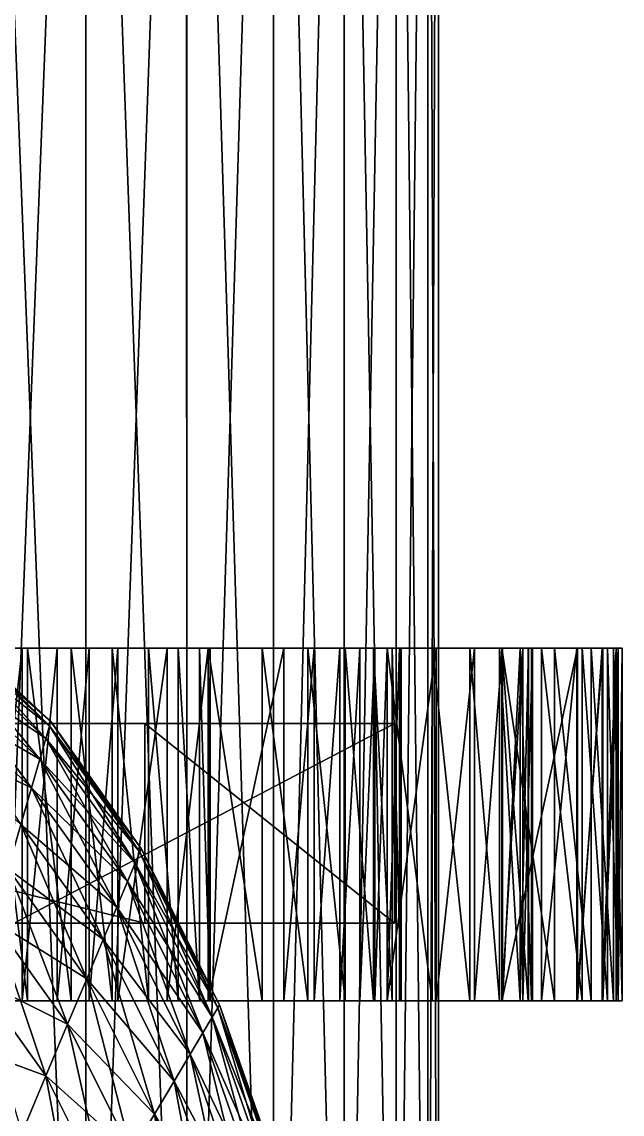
# Model space of a CAD drawing. Header units: metres. Extents: x -1.48 to 1.48, y -3.04 to 2.
# Drawn here: x 1.2227 to 1.4781, y -0.1244 to 0.3405 of the extents above; entities that cross this region are included whole.
import ezdxf

# ---------------------------------------------------------------- set-up
doc = ezdxf.new("R2010")
doc.units = ezdxf.units.M

msp = doc.modelspace()

# ---------------------------------------------------------------- linework, layer by layer
at = {"layer": 'Cylinder 2'}
for points in [[(1.20261, -0.428, 0.00091), (1.2026, 0.772, 0.00091), (1.25, 0.772, -0.02119)], [(1.25, -0.428, -0.54081), (1.20261, 0.772, -0.56291), (1.20261, -0.428, -0.56291)], [(1.25, -0.428, -0.54081), (1.25, 0.772, -0.54081), (1.20261, 0.772, -0.56291)], [(1.20261, -0.428, 0.00091), (1.25, 0.772, -0.02119), (1.25, -0.428, -0.02119)], [(1.29284, -0.428, -0.51081), (1.25, 0.772, -0.54081), (1.25, -0.428, -0.54081)], [(1.29284, -0.428, -0.51081), (1.29284, 0.772, -0.51081), (1.25, 0.772, -0.54081)], [(1.25, -0.428, -0.02119), (1.29283, 0.772, -0.05119), (1.29284, -0.428, -0.05119)], [(1.25, -0.428, -0.02119), (1.25, 0.772, -0.02119), (1.29283, 0.772, -0.05119)], [(1.29284, -0.428, -0.05119), (1.29283, 0.772, -0.05119), (1.32981, 0.772, -0.08816)], [(1.32981, -0.428, -0.47384), (1.29284, 0.772, -0.51081), (1.29284, -0.428, -0.51081)], [(1.32981, -0.428, -0.47384), (1.32981, 0.772, -0.47384), (1.29284, 0.772, -0.51081)], [(1.29284, -0.428, -0.05119), (1.32981, 0.772, -0.08816), (1.32981, -0.428, -0.08816)], [(1.35981, -0.428, -0.431), (1.32981, 0.772, -0.47384), (1.32981, -0.428, -0.47384)], [(1.35981, -0.428, -0.431), (1.35981, 0.772, -0.431), (1.32981, 0.772, -0.47384)], [(1.32981, -0.428, -0.08816), (1.35981, 0.772, -0.131), (1.35981, -0.428, -0.131)], [(1.32981, -0.428, -0.08816), (1.32981, 0.772, -0.08816), (1.35981, 0.772, -0.131)], [(1.38191, -0.428, -0.38361), (1.35981, 0.772, -0.431), (1.35981, -0.428, -0.431)], [(1.38191, -0.428, -0.38361), (1.38191, 0.772, -0.38361), (1.35981, 0.772, -0.431)], [(1.35981, -0.428, -0.131), (1.38191, 0.772, -0.17839), (1.38191, -0.428, -0.17839)], [(1.35981, -0.428, -0.131), (1.35981, 0.772, -0.131), (1.38191, 0.772, -0.17839)], [(1.39544, -0.428, -0.33309), (1.38191, 0.772, -0.38361), (1.38191, -0.428, -0.38361)], [(1.39544, -0.428, -0.33309), (1.39544, 0.772, -0.33309), (1.38191, 0.772, -0.38361)], [(1.38191, -0.428, -0.17839), (1.39544, 0.772, -0.22891), (1.39544, -0.428, -0.22891)], [(1.38191, -0.428, -0.17839), (1.38191, 0.772, -0.17839), (1.39544, 0.772, -0.22891)], [(1.4, -0.428, -0.281), (1.39544, 0.772, -0.33309), (1.39544, -0.428, -0.33309)], [(1.4, -0.428, -0.281), (1.4, 0.772, -0.281), (1.39544, 0.772, -0.33309)], [(1.39544, -0.428, -0.22891), (1.4, 0.772, -0.281), (1.4, -0.428, -0.281)], [(1.39544, -0.428, -0.22891), (1.39544, 0.772, -0.22891), (1.4, 0.772, -0.281)]]:
    msp.add_3dface(points, dxfattribs=at)
at = {"layer": 'Prism 12'}
for points in [[(1.275, -0.04309, -0.20477), (0.9301, 0.04191, 0.06367), (0.9301, -0.04309, 0.06367)], [(1.275, -0.04309, -0.20477), (1.275, 0.04191, -0.20477), (0.9301, 0.04191, 0.06367)], [(0.9301, 0.04191, 0.06367), (1.275, 0.04191, -0.20477), (1.21949, 0.04191, 0.05591)], [(1.21949, -0.04309, 0.05591), (1.38125, 0.04191, -0.0879), (1.38125, -0.04309, -0.0879)], [(1.21949, -0.04309, 0.05591), (1.21949, 0.04191, 0.05591), (1.38125, 0.04191, -0.0879)], [(1.21949, 0.04191, 0.05591), (1.275, 0.04191, -0.20477), (1.38125, 0.04191, -0.0879)], [(1.38125, -0.04309, -0.0879), (1.275, 0.04191, -0.20477), (1.275, -0.04309, -0.20477)], [(1.38125, -0.04309, -0.0879), (1.38125, 0.04191, -0.0879), (1.275, 0.04191, -0.20477)], [(1.275, -0.04309, -0.20477), (0.9301, -0.04309, 0.06367), (1.21949, -0.04309, 0.05591)], [(1.21949, -0.04309, 0.05591), (1.38125, -0.04309, -0.0879), (1.275, -0.04309, -0.20477)]]:
    msp.add_3dface(points, dxfattribs=at)
at = {"layer": 'Prism 6'}
for points in [[(1.2251, -0.07611, -0.61634), (1.20622, 0.07389, -0.60793), (1.20622, -0.07611, -0.60793)], [(1.2251, -0.07611, -0.61634), (1.2251, 0.07389, -0.61634), (1.20622, 0.07389, -0.60793)], [(1.20622, -0.07611, 0.04593), (1.22283, 0.07389, 0.05705), (1.22283, -0.07611, 0.05705)], [(1.20622, -0.07611, 0.04593), (1.20622, 0.07389, 0.04593), (1.22283, 0.07389, 0.05705)], [(1.30205, 0.07389, -0.5591), (1.20622, 0.07389, -0.60793), (1.2251, 0.07389, -0.61634)], [(1.44375, 0.07389, -0.281), (1.20622, 0.07389, -0.60793), (1.42692, 0.07389, -0.38722)], [(1.20622, 0.07389, -0.60793), (1.30205, 0.07389, -0.5591), (1.42692, 0.07389, -0.38722)], [(1.20622, 0.07389, 0.04593), (1.44375, 0.07389, -0.281), (1.42692, 0.07389, -0.17478)], [(1.20622, 0.07389, 0.04593), (1.30205, 0.07389, -0.0029), (1.28456, 0.07389, 0.03479)], [(1.22283, 0.07389, 0.05705), (1.20622, 0.07389, 0.04593), (1.28456, 0.07389, 0.03479)], [(1.42692, 0.07389, -0.17478), (1.30205, 0.07389, -0.0029), (1.20622, 0.07389, 0.04593)], [(1.44375, 0.07389, -0.281), (1.20622, 0.07389, 0.04593), (1.20622, 0.07389, -0.60793)], [(1.22283, -0.07611, 0.05705), (1.23781, 0.07389, 0.06244), (1.23781, -0.07611, 0.06244)], [(1.22283, -0.07611, 0.05705), (1.22283, 0.07389, 0.05705), (1.23781, 0.07389, 0.06244)], [(1.23781, 0.07389, 0.06244), (1.22283, 0.07389, 0.05705), (1.26353, 0.07389, 0.05765)], [(1.28456, 0.07389, 0.03479), (1.26353, 0.07389, 0.05765), (1.22283, 0.07389, 0.05705)], [(1.24367, -0.07611, -0.61907), (1.2251, 0.07389, -0.61634), (1.2251, -0.07611, -0.61634)], [(1.24367, -0.07611, -0.61907), (1.24367, 0.07389, -0.61907), (1.2251, 0.07389, -0.61634)], [(1.2251, 0.07389, -0.61634), (1.24367, 0.07389, -0.61907), (1.30205, 0.07389, -0.5591)], [(1.23781, -0.07611, 0.06244), (1.25133, 0.07389, 0.0625), (1.25133, -0.07611, 0.0625)], [(1.23781, -0.07611, 0.06244), (1.23781, 0.07389, 0.06244), (1.25133, 0.07389, 0.0625)], [(1.26353, 0.07389, 0.05765), (1.25133, 0.07389, 0.0625), (1.23781, 0.07389, 0.06244)], [(1.2611, -0.07611, -0.61688), (1.24367, 0.07389, -0.61907), (1.24367, -0.07611, -0.61907)], [(1.2611, -0.07611, -0.61688), (1.2611, 0.07389, -0.61688), (1.24367, 0.07389, -0.61907)], [(1.24367, 0.07389, -0.61907), (1.2611, 0.07389, -0.61688), (1.30205, 0.07389, -0.5591)], [(1.25133, -0.07611, 0.0625), (1.26353, 0.07389, 0.05765), (1.26353, -0.07611, 0.05765)], [(1.25133, -0.07611, 0.0625), (1.25133, 0.07389, 0.0625), (1.26353, 0.07389, 0.05765)], [(1.27655, -0.07611, -0.61053), (1.2611, 0.07389, -0.61688), (1.2611, -0.07611, -0.61688)], [(1.27655, -0.07611, -0.61053), (1.27655, 0.07389, -0.61053), (1.2611, 0.07389, -0.61688)], [(1.27655, 0.07389, -0.61053), (1.30205, 0.07389, -0.5591), (1.2611, 0.07389, -0.61688)], [(1.26353, -0.07611, 0.05765), (1.28456, 0.07389, 0.03479), (1.28456, -0.07611, 0.03479)], [(1.26353, -0.07611, 0.05765), (1.26353, 0.07389, 0.05765), (1.28456, 0.07389, 0.03479)], [(1.28921, -0.07611, -0.60082), (1.27655, 0.07389, -0.61053), (1.27655, -0.07611, -0.61053)], [(1.28921, -0.07611, -0.60082), (1.28921, 0.07389, -0.60082), (1.27655, 0.07389, -0.61053)], [(1.30205, 0.07389, -0.5591), (1.27655, 0.07389, -0.61053), (1.28921, 0.07389, -0.60082)], [(1.28456, -0.07611, 0.03479), (1.30205, 0.07389, -0.0029), (1.30205, -0.07611, -0.0029)], [(1.28456, -0.07611, 0.03479), (1.28456, 0.07389, 0.03479), (1.30205, 0.07389, -0.0029)], [(1.29823, -0.07611, -0.58849), (1.28921, 0.07389, -0.60082), (1.28921, -0.07611, -0.60082)], [(1.29823, -0.07611, -0.58849), (1.29823, 0.07389, -0.58849), (1.28921, 0.07389, -0.60082)], [(1.30205, 0.07389, -0.5591), (1.28921, 0.07389, -0.60082), (1.29823, 0.07389, -0.58849)], [(1.30279, -0.07611, -0.57433), (1.29823, 0.07389, -0.58849), (1.29823, -0.07611, -0.58849)], [(1.30279, -0.07611, -0.57433), (1.30279, 0.07389, -0.57433), (1.29823, 0.07389, -0.58849)], [(1.30205, 0.07389, -0.5591), (1.29823, 0.07389, -0.58849), (1.30279, 0.07389, -0.57433)], [(1.30205, -0.07611, -0.5591), (1.30279, 0.07389, -0.57433), (1.30279, -0.07611, -0.57433)], [(1.30205, -0.07611, -0.5591), (1.30205, 0.07389, -0.5591), (1.30279, 0.07389, -0.57433)], [(1.32491, -0.07611, -0.56212), (1.30205, 0.07389, -0.5591), (1.30205, -0.07611, -0.5591)], [(1.32491, -0.07611, -0.56212), (1.32491, 0.07389, -0.56212), (1.30205, 0.07389, -0.5591)], [(1.30205, -0.07611, -0.0029), (1.33412, 0.07389, 0.00061), (1.33412, -0.07611, 0.00061)], [(1.30205, -0.07611, -0.0029), (1.30205, 0.07389, -0.0029), (1.33412, 0.07389, 0.00061)], [(1.42692, 0.07389, -0.38722), (1.30205, 0.07389, -0.5591), (1.3781, 0.07389, -0.48305)], [(1.3781, 0.07389, -0.48305), (1.30205, 0.07389, -0.5591), (1.32491, 0.07389, -0.56212)], [(1.30205, 0.07389, -0.0029), (1.3781, 0.07389, -0.07895), (1.37282, 0.07389, -0.03223)], [(1.30205, 0.07389, -0.0029), (1.37282, 0.07389, -0.03223), (1.33412, 0.07389, 0.00061)], [(1.30205, 0.07389, -0.0029), (1.42692, 0.07389, -0.17478), (1.3781, 0.07389, -0.07895)], [(1.34437, -0.07611, -0.5592), (1.32491, 0.07389, -0.56212), (1.32491, -0.07611, -0.56212)], [(1.34437, -0.07611, -0.5592), (1.34437, 0.07389, -0.5592), (1.32491, 0.07389, -0.56212)], [(1.3781, 0.07389, -0.48305), (1.32491, 0.07389, -0.56212), (1.34437, 0.07389, -0.5592)], [(1.33412, -0.07611, 0.00061), (1.3471, 0.07389, -0.00164), (1.3471, -0.07611, -0.00164)], [(1.33412, -0.07611, 0.00061), (1.33412, 0.07389, 0.00061), (1.3471, 0.07389, -0.00164)], [(1.37282, 0.07389, -0.03223), (1.36654, 0.07389, -0.01742), (1.33412, 0.07389, 0.00061)], [(1.3471, 0.07389, -0.00164), (1.33412, 0.07389, 0.00061), (1.36654, 0.07389, -0.01742)], [(1.36022, -0.07611, -0.55151), (1.34437, 0.07389, -0.5592), (1.34437, -0.07611, -0.5592)], [(1.36022, -0.07611, -0.55151), (1.36022, 0.07389, -0.55151), (1.34437, 0.07389, -0.5592)], [(1.3781, 0.07389, -0.48305), (1.34437, 0.07389, -0.5592), (1.36022, 0.07389, -0.55151)], [(1.3471, -0.07611, -0.00164), (1.35793, 0.07389, -0.00744), (1.35793, -0.07611, -0.00744)], [(1.3471, -0.07611, -0.00164), (1.3471, 0.07389, -0.00164), (1.35793, 0.07389, -0.00744)], [(1.36654, 0.07389, -0.01742), (1.35793, 0.07389, -0.00744), (1.3471, 0.07389, -0.00164)], [(1.35793, -0.07611, -0.00744), (1.36654, 0.07389, -0.01742), (1.36654, -0.07611, -0.01742)], [(1.35793, -0.07611, -0.00744), (1.35793, 0.07389, -0.00744), (1.36654, 0.07389, -0.01742)], [(1.37226, -0.07611, -0.54024), (1.36022, 0.07389, -0.55151), (1.36022, -0.07611, -0.55151)], [(1.37226, -0.07611, -0.54024), (1.37226, 0.07389, -0.54024), (1.36022, 0.07389, -0.55151)], [(1.36022, 0.07389, -0.55151), (1.37226, 0.07389, -0.54024), (1.3781, 0.07389, -0.48305)], [(1.36654, -0.07611, -0.01742), (1.37282, 0.07389, -0.03223), (1.37282, -0.07611, -0.03223)], [(1.36654, -0.07611, -0.01742), (1.36654, 0.07389, -0.01742), (1.37282, 0.07389, -0.03223)], [(1.38027, -0.07611, -0.52657), (1.37226, 0.07389, -0.54024), (1.37226, -0.07611, -0.54024)], [(1.38027, -0.07611, -0.52657), (1.38027, 0.07389, -0.52657), (1.37226, 0.07389, -0.54024)], [(1.3781, 0.07389, -0.48305), (1.37226, 0.07389, -0.54024), (1.38027, 0.07389, -0.52657)], [(1.37282, -0.07611, -0.03223), (1.3781, 0.07389, -0.07895), (1.3781, -0.07611, -0.07895)], [(1.37282, -0.07611, -0.03223), (1.37282, 0.07389, -0.03223), (1.3781, 0.07389, -0.07895)], [(1.3781, -0.07611, -0.48305), (1.3834, 0.07389, -0.4968), (1.3834, -0.07611, -0.4968)], [(1.3781, -0.07611, -0.48305), (1.3781, 0.07389, -0.48305), (1.3834, 0.07389, -0.4968)], [(1.39731, -0.07611, -0.4808), (1.3781, 0.07389, -0.48305), (1.3781, -0.07611, -0.48305)], [(1.39731, -0.07611, -0.4808), (1.39731, 0.07389, -0.4808), (1.3781, 0.07389, -0.48305)], [(1.3781, -0.07611, -0.07895), (1.39902, 0.07389, -0.08192), (1.39902, -0.07611, -0.08192)], [(1.3781, -0.07611, -0.07895), (1.3781, 0.07389, -0.07895), (1.39902, 0.07389, -0.08192)], [(1.3781, 0.07389, -0.48305), (1.38405, 0.07389, -0.5117), (1.3834, 0.07389, -0.4968)], [(1.38405, 0.07389, -0.5117), (1.3781, 0.07389, -0.48305), (1.38027, 0.07389, -0.52657)], [(1.3781, 0.07389, -0.48305), (1.39731, 0.07389, -0.4808), (1.43591, 0.07389, -0.40568)], [(1.43591, 0.07389, -0.40568), (1.42692, 0.07389, -0.38722), (1.3781, 0.07389, -0.48305)], [(1.43807, 0.07389, -0.13635), (1.39902, 0.07389, -0.08192), (1.3781, 0.07389, -0.07895)], [(1.42692, 0.07389, -0.17478), (1.43807, 0.07389, -0.13635), (1.3781, 0.07389, -0.07895)], [(1.38405, -0.07611, -0.5117), (1.38027, 0.07389, -0.52657), (1.38027, -0.07611, -0.52657)], [(1.38405, -0.07611, -0.5117), (1.38405, 0.07389, -0.5117), (1.38027, 0.07389, -0.52657)], [(1.3834, -0.07611, -0.4968), (1.38405, 0.07389, -0.5117), (1.38405, -0.07611, -0.5117)], [(1.3834, -0.07611, -0.4968), (1.3834, 0.07389, -0.4968), (1.38405, 0.07389, -0.5117)], [(1.41335, -0.07611, -0.47483), (1.39731, 0.07389, -0.4808), (1.39731, -0.07611, -0.4808)], [(1.41335, -0.07611, -0.47483), (1.41335, 0.07389, -0.47483), (1.39731, 0.07389, -0.4808)], [(1.39731, 0.07389, -0.4808), (1.41335, 0.07389, -0.47483), (1.44002, 0.07389, -0.42321)], [(1.44002, 0.07389, -0.42321), (1.43591, 0.07389, -0.40568), (1.39731, 0.07389, -0.4808)], [(1.39902, -0.07611, -0.08192), (1.4153, 0.07389, -0.08765), (1.4153, -0.07611, -0.08765)], [(1.39902, -0.07611, -0.08192), (1.39902, 0.07389, -0.08192), (1.4153, 0.07389, -0.08765)], [(1.43807, 0.07389, -0.13635), (1.4153, 0.07389, -0.08765), (1.39902, 0.07389, -0.08192)], [(1.42592, -0.07611, -0.46563), (1.41335, 0.07389, -0.47483), (1.41335, -0.07611, -0.47483)], [(1.42592, -0.07611, -0.46563), (1.42592, 0.07389, -0.46563), (1.41335, 0.07389, -0.47483)], [(1.44002, 0.07389, -0.42321), (1.41335, 0.07389, -0.47483), (1.43954, 0.07389, -0.43935)], [(1.42592, 0.07389, -0.46563), (1.43954, 0.07389, -0.43935), (1.41335, 0.07389, -0.47483)], [(1.4153, -0.07611, -0.08765), (1.42714, 0.07389, -0.09606), (1.42714, -0.07611, -0.09606)], [(1.4153, -0.07611, -0.08765), (1.4153, 0.07389, -0.08765), (1.42714, 0.07389, -0.09606)], [(1.4153, 0.07389, -0.08765), (1.43807, 0.07389, -0.13635), (1.43832, 0.07389, -0.12051)], [(1.42714, 0.07389, -0.09606), (1.4153, 0.07389, -0.08765), (1.43832, 0.07389, -0.12051)], [(1.43474, -0.07611, -0.45365), (1.42592, 0.07389, -0.46563), (1.42592, -0.07611, -0.46563)], [(1.43474, -0.07611, -0.45365), (1.43474, 0.07389, -0.45365), (1.42592, 0.07389, -0.46563)], [(1.43954, 0.07389, -0.43935), (1.42592, 0.07389, -0.46563), (1.43474, 0.07389, -0.45365)], [(1.42693, -0.07611, -0.38722), (1.42692, 0.07389, -0.38722), (1.43591, 0.07389, -0.40568)], [(1.44928, -0.07611, -0.37936), (1.42692, 0.07389, -0.38722), (1.42693, -0.07611, -0.38722)], [(1.44928, -0.07611, -0.37936), (1.44928, 0.07389, -0.37936), (1.42692, 0.07389, -0.38722)], [(1.42693, -0.07611, -0.17478), (1.42692, 0.07389, -0.17478), (1.45911, 0.07389, -0.19371)], [(1.43807, -0.07611, -0.13635), (1.42692, 0.07389, -0.17478), (1.42693, -0.07611, -0.17478)], [(1.43807, -0.07611, -0.13635), (1.43807, 0.07389, -0.13635), (1.42692, 0.07389, -0.17478)], [(1.42692, 0.07389, -0.38722), (1.44928, 0.07389, -0.37936), (1.45881, 0.07389, -0.29388)], [(1.42692, 0.07389, -0.38722), (1.45881, 0.07389, -0.29388), (1.44375, 0.07389, -0.281)], [(1.44375, 0.07389, -0.281), (1.46109, 0.07389, -0.26527), (1.42692, 0.07389, -0.17478)], [(1.45911, 0.07389, -0.19371), (1.42692, 0.07389, -0.17478), (1.46109, 0.07389, -0.26527)], [(1.42693, -0.07611, -0.38722), (1.43591, 0.07389, -0.40568), (1.43591, -0.07611, -0.40568)], [(1.42693, -0.07611, -0.17478), (1.45911, 0.07389, -0.19371), (1.45911, -0.07611, -0.19371)], [(1.42714, -0.07611, -0.09606), (1.43474, 0.07389, -0.10705), (1.43474, -0.07611, -0.10705)], [(1.42714, -0.07611, -0.09606), (1.42714, 0.07389, -0.09606), (1.43474, 0.07389, -0.10705)], [(1.43474, 0.07389, -0.10705), (1.42714, 0.07389, -0.09606), (1.43832, 0.07389, -0.12051)], [(1.43954, -0.07611, -0.43935), (1.43474, 0.07389, -0.45365), (1.43474, -0.07611, -0.45365)], [(1.43954, -0.07611, -0.43935), (1.43954, 0.07389, -0.43935), (1.43474, 0.07389, -0.45365)], [(1.43474, -0.07611, -0.10705), (1.43832, 0.07389, -0.12051), (1.43832, -0.07611, -0.12051)], [(1.43474, -0.07611, -0.10705), (1.43474, 0.07389, -0.10705), (1.43832, 0.07389, -0.12051)], [(1.43591, -0.07611, -0.40568), (1.44002, 0.07389, -0.42321), (1.44002, -0.07611, -0.42321)], [(1.43591, -0.07611, -0.40568), (1.43591, 0.07389, -0.40568), (1.44002, 0.07389, -0.42321)], [(1.43832, -0.07611, -0.12051), (1.43807, 0.07389, -0.13635), (1.43807, -0.07611, -0.13635)], [(1.43832, -0.07611, -0.12051), (1.43832, 0.07389, -0.12051), (1.43807, 0.07389, -0.13635)], [(1.44002, -0.07611, -0.42321), (1.43954, 0.07389, -0.43935), (1.43954, -0.07611, -0.43935)], [(1.44002, -0.07611, -0.42321), (1.44002, 0.07389, -0.42321), (1.43954, 0.07389, -0.43935)], [(1.44375, -0.07611, -0.281), (1.45881, 0.07389, -0.29388), (1.45881, -0.07611, -0.29388)], [(1.44375, -0.07611, -0.281), (1.44375, 0.07389, -0.281), (1.45881, 0.07389, -0.29388)], [(1.46109, -0.07611, -0.26527), (1.44375, 0.07389, -0.281), (1.44375, -0.07611, -0.281)], [(1.46109, -0.07611, -0.26527), (1.46109, 0.07389, -0.26527), (1.44375, 0.07389, -0.281)], [(1.46497, -0.07611, -0.36829), (1.44928, 0.07389, -0.37936), (1.44928, -0.07611, -0.37936)], [(1.46497, -0.07611, -0.36829), (1.46497, 0.07389, -0.36829), (1.44928, 0.07389, -0.37936)], [(1.44928, 0.07389, -0.37936), (1.46497, 0.07389, -0.36829), (1.47643, 0.07389, -0.32414)], [(1.47643, 0.07389, -0.32414), (1.46985, 0.07389, -0.30854), (1.44928, 0.07389, -0.37936)], [(1.44928, 0.07389, -0.37936), (1.46985, 0.07389, -0.30854), (1.45881, 0.07389, -0.29388)], [(1.45881, -0.07611, -0.29388), (1.46985, 0.07389, -0.30854), (1.46985, -0.07611, -0.30854)], [(1.45881, -0.07611, -0.29388), (1.45881, 0.07389, -0.29388), (1.46985, 0.07389, -0.30854)], [(1.45911, -0.07611, -0.19371), (1.46955, 0.07389, -0.20593), (1.46955, -0.07611, -0.20593)], [(1.45911, -0.07611, -0.19371), (1.45911, 0.07389, -0.19371), (1.46955, 0.07389, -0.20593)], [(1.46109, 0.07389, -0.26527), (1.47181, 0.07389, -0.24956), (1.45911, 0.07389, -0.19371)], [(1.45911, 0.07389, -0.19371), (1.47181, 0.07389, -0.24956), (1.46955, 0.07389, -0.20593)], [(1.47181, -0.07611, -0.24956), (1.46109, 0.07389, -0.26527), (1.46109, -0.07611, -0.26527)], [(1.47181, -0.07611, -0.24956), (1.47181, 0.07389, -0.24956), (1.46109, 0.07389, -0.26527)], [(1.47443, -0.07611, -0.35485), (1.46497, 0.07389, -0.36829), (1.46497, -0.07611, -0.36829)], [(1.47443, -0.07611, -0.35485), (1.47443, 0.07389, -0.35485), (1.46497, 0.07389, -0.36829)], [(1.46497, 0.07389, -0.36829), (1.47443, 0.07389, -0.35485), (1.4781, 0.07389, -0.33985)], [(1.47643, 0.07389, -0.32414), (1.46497, 0.07389, -0.36829), (1.4781, 0.07389, -0.33985)], [(1.46955, -0.07611, -0.20593), (1.4755, 0.07389, -0.21955), (1.4755, -0.07611, -0.21955)], [(1.46955, -0.07611, -0.20593), (1.46955, 0.07389, -0.20593), (1.4755, 0.07389, -0.21955)], [(1.4755, 0.07389, -0.21955), (1.46955, 0.07389, -0.20593), (1.47643, 0.07389, -0.2342)], [(1.46955, 0.07389, -0.20593), (1.47181, 0.07389, -0.24956), (1.47643, 0.07389, -0.2342)], [(1.46985, -0.07611, -0.30854), (1.47643, 0.07389, -0.32414), (1.47643, -0.07611, -0.32414)], [(1.46985, -0.07611, -0.30854), (1.46985, 0.07389, -0.30854), (1.47643, 0.07389, -0.32414)], [(1.47643, -0.07611, -0.2342), (1.47181, 0.07389, -0.24956), (1.47181, -0.07611, -0.24956)], [(1.47643, -0.07611, -0.2342), (1.47643, 0.07389, -0.2342), (1.47181, 0.07389, -0.24956)], [(1.4781, -0.07611, -0.33985), (1.47443, 0.07389, -0.35485), (1.47443, -0.07611, -0.35485)], [(1.4781, -0.07611, -0.33985), (1.4781, 0.07389, -0.33985), (1.47443, 0.07389, -0.35485)], [(1.4755, -0.07611, -0.21955), (1.47643, 0.07389, -0.2342), (1.47643, -0.07611, -0.2342)], [(1.4755, -0.07611, -0.21955), (1.4755, 0.07389, -0.21955), (1.47643, 0.07389, -0.2342)], [(1.47643, -0.07611, -0.32414), (1.4781, 0.07389, -0.33985), (1.4781, -0.07611, -0.33985)], [(1.47643, -0.07611, -0.32414), (1.47643, 0.07389, -0.32414), (1.4781, 0.07389, -0.33985)], [(1.20622, -0.07611, -0.60793), (1.30205, -0.07611, -0.5591), (1.2251, -0.07611, -0.61634)], [(1.30205, -0.07611, -0.5591), (1.20622, -0.07611, -0.60793), (1.42693, -0.07611, -0.38722)], [(1.42693, -0.07611, -0.38722), (1.20622, -0.07611, -0.60793), (1.44375, -0.07611, -0.281)], [(1.20622, -0.07611, 0.04593), (1.28456, -0.07611, 0.03479), (1.30205, -0.07611, -0.0029)], [(1.28456, -0.07611, 0.03479), (1.20622, -0.07611, 0.04593), (1.22283, -0.07611, 0.05705)], [(1.20622, -0.07611, 0.04593), (1.30205, -0.07611, -0.0029), (1.42693, -0.07611, -0.17478)], [(1.20622, -0.07611, 0.04593), (1.44375, -0.07611, -0.281), (1.20622, -0.07611, -0.60793)], [(1.44375, -0.07611, -0.281), (1.20622, -0.07611, 0.04593), (1.42693, -0.07611, -0.17478)], [(1.22283, -0.07611, 0.05705), (1.26353, -0.07611, 0.05765), (1.28456, -0.07611, 0.03479)], [(1.23781, -0.07611, 0.06244), (1.26353, -0.07611, 0.05765), (1.22283, -0.07611, 0.05705)], [(1.30205, -0.07611, -0.5591), (1.24367, -0.07611, -0.61907), (1.2251, -0.07611, -0.61634)], [(1.25133, -0.07611, 0.0625), (1.26353, -0.07611, 0.05765), (1.23781, -0.07611, 0.06244)], [(1.2611, -0.07611, -0.61688), (1.24367, -0.07611, -0.61907), (1.30205, -0.07611, -0.5591)], [(1.2611, -0.07611, -0.61688), (1.30205, -0.07611, -0.5591), (1.27655, -0.07611, -0.61053)], [(1.27655, -0.07611, -0.61053), (1.30205, -0.07611, -0.5591), (1.28921, -0.07611, -0.60082)], [(1.30205, -0.07611, -0.5591), (1.29823, -0.07611, -0.58849), (1.28921, -0.07611, -0.60082)], [(1.29823, -0.07611, -0.58849), (1.30205, -0.07611, -0.5591), (1.30279, -0.07611, -0.57433)], [(1.3781, -0.07611, -0.48305), (1.32491, -0.07611, -0.56212), (1.30205, -0.07611, -0.5591)], [(1.30205, -0.07611, -0.5591), (1.42693, -0.07611, -0.38722), (1.3781, -0.07611, -0.48305)], [(1.30205, -0.07611, -0.0029), (1.33412, -0.07611, 0.00061), (1.37282, -0.07611, -0.03223)], [(1.37282, -0.07611, -0.03223), (1.3781, -0.07611, -0.07895), (1.30205, -0.07611, -0.0029)], [(1.42693, -0.07611, -0.17478), (1.30205, -0.07611, -0.0029), (1.3781, -0.07611, -0.07895)], [(1.32491, -0.07611, -0.56212), (1.3781, -0.07611, -0.48305), (1.34437, -0.07611, -0.5592)], [(1.33412, -0.07611, 0.00061), (1.36654, -0.07611, -0.01742), (1.37282, -0.07611, -0.03223)], [(1.33412, -0.07611, 0.00061), (1.3471, -0.07611, -0.00164), (1.36654, -0.07611, -0.01742)], [(1.3781, -0.07611, -0.48305), (1.36022, -0.07611, -0.55151), (1.34437, -0.07611, -0.5592)], [(1.35793, -0.07611, -0.00744), (1.36654, -0.07611, -0.01742), (1.3471, -0.07611, -0.00164)], [(1.36022, -0.07611, -0.55151), (1.3781, -0.07611, -0.48305), (1.37226, -0.07611, -0.54024)], [(1.38027, -0.07611, -0.52657), (1.37226, -0.07611, -0.54024), (1.3781, -0.07611, -0.48305)], [(1.3781, -0.07611, -0.48305), (1.3834, -0.07611, -0.4968), (1.38405, -0.07611, -0.5117)], [(1.43591, -0.07611, -0.40568), (1.39731, -0.07611, -0.4808), (1.3781, -0.07611, -0.48305)], [(1.38027, -0.07611, -0.52657), (1.3781, -0.07611, -0.48305), (1.38405, -0.07611, -0.5117)], [(1.43591, -0.07611, -0.40568), (1.3781, -0.07611, -0.48305), (1.42693, -0.07611, -0.38722)], [(1.43807, -0.07611, -0.13635), (1.42693, -0.07611, -0.17478), (1.3781, -0.07611, -0.07895)], [(1.39902, -0.07611, -0.08192), (1.43807, -0.07611, -0.13635), (1.3781, -0.07611, -0.07895)], [(1.41335, -0.07611, -0.47483), (1.39731, -0.07611, -0.4808), (1.44002, -0.07611, -0.42321)], [(1.43591, -0.07611, -0.40568), (1.44002, -0.07611, -0.42321), (1.39731, -0.07611, -0.4808)], [(1.43807, -0.07611, -0.13635), (1.39902, -0.07611, -0.08192), (1.4153, -0.07611, -0.08765)], [(1.41335, -0.07611, -0.47483), (1.43954, -0.07611, -0.43935), (1.42592, -0.07611, -0.46563)], [(1.43954, -0.07611, -0.43935), (1.41335, -0.07611, -0.47483), (1.44002, -0.07611, -0.42321)], [(1.42714, -0.07611, -0.09606), (1.43832, -0.07611, -0.12051), (1.4153, -0.07611, -0.08765)], [(1.43807, -0.07611, -0.13635), (1.4153, -0.07611, -0.08765), (1.43832, -0.07611, -0.12051)], [(1.43954, -0.07611, -0.43935), (1.43474, -0.07611, -0.45365), (1.42592, -0.07611, -0.46563)], [(1.45881, -0.07611, -0.29388), (1.44928, -0.07611, -0.37936), (1.42693, -0.07611, -0.38722)], [(1.46109, -0.07611, -0.26527), (1.44375, -0.07611, -0.281), (1.42693, -0.07611, -0.17478)], [(1.42693, -0.07611, -0.38722), (1.44375, -0.07611, -0.281), (1.45881, -0.07611, -0.29388)], [(1.46109, -0.07611, -0.26527), (1.42693, -0.07611, -0.17478), (1.45911, -0.07611, -0.19371)], [(1.43474, -0.07611, -0.10705), (1.43832, -0.07611, -0.12051), (1.42714, -0.07611, -0.09606)], [(1.46497, -0.07611, -0.36829), (1.44928, -0.07611, -0.37936), (1.47643, -0.07611, -0.32414)], [(1.44928, -0.07611, -0.37936), (1.45881, -0.07611, -0.29388), (1.46985, -0.07611, -0.30854)], [(1.44928, -0.07611, -0.37936), (1.46985, -0.07611, -0.30854), (1.47643, -0.07611, -0.32414)], [(1.45911, -0.07611, -0.19371), (1.47181, -0.07611, -0.24956), (1.46109, -0.07611, -0.26527)], [(1.45911, -0.07611, -0.19371), (1.46955, -0.07611, -0.20593), (1.47181, -0.07611, -0.24956)], [(1.46497, -0.07611, -0.36829), (1.4781, -0.07611, -0.33985), (1.47443, -0.07611, -0.35485)], [(1.47643, -0.07611, -0.32414), (1.4781, -0.07611, -0.33985), (1.46497, -0.07611, -0.36829)], [(1.47643, -0.07611, -0.2342), (1.47181, -0.07611, -0.24956), (1.46955, -0.07611, -0.20593)], [(1.46955, -0.07611, -0.20593), (1.4755, -0.07611, -0.21955), (1.47643, -0.07611, -0.2342)]]:
    msp.add_3dface(points, dxfattribs=at)
at = {"layer": 'Sphere 1'}
for points in [[(1.19094, 0.07473, -0.23412), (1.19199, 0.0805, -0.25747), (1.23449, 0.04088, -0.25747)], [(1.19199, 0.0805, -0.30453), (1.19094, 0.07473, -0.32789), (1.23295, 0.03555, -0.32789)], [(1.19199, 0.0805, -0.25747), (1.19234, 0.08243, -0.281), (1.235, 0.04265, -0.281)], [(1.19234, 0.08243, -0.281), (1.19199, 0.0805, -0.30453), (1.23449, 0.04088, -0.30453)], [(1.19199, 0.0805, -0.25747), (1.235, 0.04265, -0.281), (1.23449, 0.04088, -0.25747)], [(1.19199, 0.0805, -0.30453), (1.23295, 0.03555, -0.32789), (1.23449, 0.04088, -0.30453)], [(1.19234, 0.08243, -0.281), (1.23449, 0.04088, -0.30453), (1.235, 0.04265, -0.281)], [(1.1892, 0.06514, -0.21112), (1.19094, 0.07473, -0.23412), (1.23295, 0.03555, -0.23412)], [(1.19094, 0.07473, -0.32789), (1.1892, 0.06514, -0.35088), (1.2304, 0.02672, -0.35088)], [(1.19094, 0.07473, -0.23412), (1.23449, 0.04088, -0.25747), (1.23295, 0.03555, -0.23412)], [(1.19094, 0.07473, -0.32789), (1.2304, 0.02672, -0.35088), (1.23295, 0.03555, -0.32789)], [(1.18678, 0.05183, -0.18865), (1.1892, 0.06514, -0.21112), (1.2304, 0.02672, -0.21112)], [(1.1892, 0.06514, -0.35088), (1.18678, 0.05183, -0.37335), (1.22686, 0.01445, -0.37335)], [(1.1892, 0.06514, -0.21112), (1.23295, 0.03555, -0.23412), (1.2304, 0.02672, -0.21112)], [(1.1892, 0.06514, -0.35088), (1.22686, 0.01445, -0.37335), (1.2304, 0.02672, -0.35088)], [(1.18369, 0.03489, -0.16689), (1.18678, 0.05183, -0.18865), (1.22686, 0.01445, -0.18865)], [(1.18678, 0.05183, -0.18865), (1.2304, 0.02672, -0.21112), (1.22686, 0.01445, -0.18865)], [(1.18678, 0.05183, -0.37335), (1.22235, -0.00116, -0.39511), (1.22686, 0.01445, -0.37335)], [(1.23449, 0.04088, -0.25747), (1.235, 0.04265, -0.281), (1.27355, -0.01133, -0.281)], [(1.235, 0.04265, -0.281), (1.23449, 0.04088, -0.30453), (1.27289, -0.01291, -0.30453)], [(1.235, 0.04265, -0.281), (1.27289, -0.01291, -0.30453), (1.27355, -0.01133, -0.281)], [(1.23295, 0.03555, -0.23412), (1.23449, 0.04088, -0.25747), (1.27289, -0.01291, -0.25747)], [(1.23449, 0.04088, -0.30453), (1.23295, 0.03555, -0.32789), (1.27092, -0.01762, -0.32789)], [(1.23449, 0.04088, -0.25747), (1.27355, -0.01133, -0.281), (1.27289, -0.01291, -0.25747)], [(1.23449, 0.04088, -0.30453), (1.27092, -0.01762, -0.32789), (1.27289, -0.01291, -0.30453)], [(1.18369, 0.03489, -0.16689), (1.22686, 0.01445, -0.18865), (1.22235, -0.00116, -0.16689)], [(1.2304, 0.02672, -0.21112), (1.23295, 0.03555, -0.23412), (1.27092, -0.01762, -0.23412)], [(1.23295, 0.03555, -0.32789), (1.2304, 0.02672, -0.35088), (1.26764, -0.02543, -0.35088)], [(1.23295, 0.03555, -0.23412), (1.27289, -0.01291, -0.25747), (1.27092, -0.01762, -0.23412)], [(1.23295, 0.03555, -0.32789), (1.26764, -0.02543, -0.35088), (1.27092, -0.01762, -0.32789)], [(1.22686, 0.01445, -0.18865), (1.2304, 0.02672, -0.21112), (1.26764, -0.02543, -0.21112)], [(1.2304, 0.02672, -0.35088), (1.22686, 0.01445, -0.37335), (1.26309, -0.03628, -0.37335)], [(1.2304, 0.02672, -0.21112), (1.27092, -0.01762, -0.23412), (1.26764, -0.02543, -0.21112)], [(1.2304, 0.02672, -0.35088), (1.26309, -0.03628, -0.37335), (1.26764, -0.02543, -0.35088)], [(1.22235, -0.00116, -0.16689), (1.22686, 0.01445, -0.18865), (1.26309, -0.03628, -0.18865)], [(1.22686, 0.01445, -0.37335), (1.22235, -0.00116, -0.39511), (1.25729, -0.05009, -0.39511)], [(1.22686, 0.01445, -0.18865), (1.26764, -0.02543, -0.21112), (1.26309, -0.03628, -0.18865)], [(1.22686, 0.01445, -0.37335), (1.25729, -0.05009, -0.39511), (1.26309, -0.03628, -0.37335)], [(1.21691, -0.02, -0.146), (1.22235, -0.00116, -0.16689), (1.25729, -0.05009, -0.16689)], [(1.22235, -0.00116, -0.39511), (1.21691, -0.02, -0.416), (1.2503, -0.06676, -0.416)], [(1.22235, -0.00116, -0.16689), (1.26309, -0.03628, -0.18865), (1.25729, -0.05009, -0.16689)], [(1.22235, -0.00116, -0.39511), (1.2503, -0.06676, -0.416), (1.25729, -0.05009, -0.39511)], [(1.27092, -0.01762, -0.23412), (1.27289, -0.01291, -0.25747), (1.30604, -0.07921, -0.25747)], [(1.27289, -0.01291, -0.30453), (1.27092, -0.01762, -0.32789), (1.30369, -0.08317, -0.32789)], [(1.27289, -0.01291, -0.25747), (1.27355, -0.01133, -0.281), (1.30683, -0.07789, -0.281)], [(1.27355, -0.01133, -0.281), (1.27289, -0.01291, -0.30453), (1.30604, -0.07921, -0.30453)], [(1.27289, -0.01291, -0.25747), (1.30683, -0.07789, -0.281), (1.30604, -0.07921, -0.25747)], [(1.27289, -0.01291, -0.30453), (1.30369, -0.08317, -0.32789), (1.30604, -0.07921, -0.30453)], [(1.27355, -0.01133, -0.281), (1.30604, -0.07921, -0.30453), (1.30683, -0.07789, -0.281)], [(1.26764, -0.02543, -0.21112), (1.27092, -0.01762, -0.23412), (1.30369, -0.08317, -0.23412)], [(1.27092, -0.01762, -0.32789), (1.26764, -0.02543, -0.35088), (1.29978, -0.08972, -0.35088)], [(1.27092, -0.01762, -0.23412), (1.30604, -0.07921, -0.25747), (1.30369, -0.08317, -0.23412)], [(1.27092, -0.01762, -0.32789), (1.29978, -0.08972, -0.35088), (1.30369, -0.08317, -0.32789)], [(1.21058, -0.04192, -0.12613), (1.21691, -0.02, -0.146), (1.2503, -0.06676, -0.146)], [(1.21691, -0.02, -0.416), (1.21058, -0.04192, -0.43587), (1.24217, -0.08615, -0.43587)], [(1.21691, -0.02, -0.146), (1.25729, -0.05009, -0.16689), (1.2503, -0.06676, -0.146)], [(1.21691, -0.02, -0.416), (1.24217, -0.08615, -0.43587), (1.2503, -0.06676, -0.416)], [(1.26309, -0.03628, -0.18865), (1.26764, -0.02543, -0.21112), (1.29978, -0.08972, -0.21112)], [(1.26764, -0.02543, -0.35088), (1.26309, -0.03628, -0.37335), (1.29436, -0.09883, -0.37335)], [(1.26764, -0.02543, -0.21112), (1.30369, -0.08317, -0.23412), (1.29978, -0.08972, -0.21112)], [(1.26764, -0.02543, -0.35088), (1.29436, -0.09883, -0.37335), (1.29978, -0.08972, -0.35088)], [(1.25729, -0.05009, -0.16689), (1.26309, -0.03628, -0.18865), (1.29436, -0.09883, -0.18865)], [(1.26309, -0.03628, -0.37335), (1.25729, -0.05009, -0.39511), (1.28745, -0.11041, -0.39511)], [(1.26309, -0.03628, -0.18865), (1.29978, -0.08972, -0.21112), (1.29436, -0.09883, -0.18865)], [(1.26309, -0.03628, -0.37335), (1.28745, -0.11041, -0.39511), (1.29436, -0.09883, -0.37335)], [(1.20342, -0.06676, -0.10745), (1.21058, -0.04192, -0.12613), (1.24217, -0.08615, -0.12613)], [(1.21058, -0.04192, -0.43587), (1.20342, -0.06676, -0.45455), (1.23295, -0.10811, -0.45455)], [(1.21058, -0.04192, -0.12613), (1.2503, -0.06676, -0.146), (1.24217, -0.08615, -0.12613)], [(1.21058, -0.04192, -0.43587), (1.23295, -0.10811, -0.45455), (1.24217, -0.08615, -0.43587)], [(1.2503, -0.06676, -0.146), (1.25729, -0.05009, -0.16689), (1.28745, -0.11041, -0.16689)], [(1.25729, -0.05009, -0.39511), (1.2503, -0.06676, -0.416), (1.27912, -0.1244, -0.416)], [(1.25729, -0.05009, -0.16689), (1.29436, -0.09883, -0.18865), (1.28745, -0.11041, -0.16689)], [(1.25729, -0.05009, -0.39511), (1.27912, -0.1244, -0.416), (1.28745, -0.11041, -0.39511)], [(1.19546, -0.09432, -0.09008), (1.20342, -0.06676, -0.10745), (1.23295, -0.10811, -0.10745)], [(1.20342, -0.06676, -0.10745), (1.24217, -0.08615, -0.12613), (1.23295, -0.10811, -0.10745)], [(1.20342, -0.06676, -0.45455), (1.22272, -0.13249, -0.47192), (1.23295, -0.10811, -0.45455)], [(1.24217, -0.08615, -0.12613), (1.2503, -0.06676, -0.146), (1.27912, -0.1244, -0.146)], [(1.2503, -0.06676, -0.416), (1.24217, -0.08615, -0.43587), (1.26943, -0.14067, -0.43587)], [(1.2503, -0.06676, -0.146), (1.28745, -0.11041, -0.16689), (1.27912, -0.1244, -0.146)], [(1.2503, -0.06676, -0.416), (1.26943, -0.14067, -0.43587), (1.27912, -0.1244, -0.416)], [(1.30604, -0.07921, -0.25747), (1.30683, -0.07789, -0.281), (1.33383, -0.155, -0.281)], [(1.30683, -0.07789, -0.281), (1.30604, -0.07921, -0.30453), (1.33294, -0.15603, -0.30453)], [(1.30683, -0.07789, -0.281), (1.33294, -0.15603, -0.30453), (1.33383, -0.155, -0.281)], [(1.29978, -0.08972, -0.21112), (1.30369, -0.08317, -0.23412), (1.33027, -0.1591, -0.23412)], [(1.30369, -0.08317, -0.32789), (1.29978, -0.08972, -0.35088), (1.32586, -0.1642, -0.35088)], [(1.30369, -0.08317, -0.23412), (1.30604, -0.07921, -0.25747), (1.33294, -0.15603, -0.25747)], [(1.30604, -0.07921, -0.30453), (1.30369, -0.08317, -0.32789), (1.33027, -0.1591, -0.32789)], [(1.30369, -0.08317, -0.23412), (1.33294, -0.15603, -0.25747), (1.33027, -0.1591, -0.23412)], [(1.30369, -0.08317, -0.32789), (1.32586, -0.1642, -0.35088), (1.33027, -0.1591, -0.32789)], [(1.30604, -0.07921, -0.25747), (1.33383, -0.155, -0.281), (1.33294, -0.15603, -0.25747)], [(1.30604, -0.07921, -0.30453), (1.33027, -0.1591, -0.32789), (1.33294, -0.15603, -0.30453)], [(1.23295, -0.10811, -0.10745), (1.24217, -0.08615, -0.12613), (1.26943, -0.14067, -0.12613)], [(1.24217, -0.08615, -0.43587), (1.23295, -0.10811, -0.45455), (1.25844, -0.1591, -0.45455)], [(1.24217, -0.08615, -0.12613), (1.27912, -0.1244, -0.146), (1.26943, -0.14067, -0.12613)], [(1.24217, -0.08615, -0.43587), (1.25844, -0.1591, -0.45455), (1.26943, -0.14067, -0.43587)], [(1.29436, -0.09883, -0.18865), (1.29978, -0.08972, -0.21112), (1.32586, -0.1642, -0.21112)], [(1.29978, -0.08972, -0.35088), (1.29436, -0.09883, -0.37335), (1.31972, -0.17128, -0.37335)], [(1.29978, -0.08972, -0.21112), (1.33027, -0.1591, -0.23412), (1.32586, -0.1642, -0.21112)], [(1.29978, -0.08972, -0.35088), (1.31972, -0.17128, -0.37335), (1.32586, -0.1642, -0.35088)], [(1.18678, -0.1244, -0.07417), (1.19546, -0.09432, -0.09008), (1.22272, -0.13249, -0.09008)], [(1.19546, -0.09432, -0.09008), (1.23295, -0.10811, -0.10745), (1.22272, -0.13249, -0.09008)], [(1.28745, -0.11041, -0.16689), (1.29436, -0.09883, -0.18865), (1.31972, -0.17128, -0.18865)], [(1.29436, -0.09883, -0.37335), (1.28745, -0.11041, -0.39511), (1.31192, -0.1803, -0.39511)], [(1.29436, -0.09883, -0.18865), (1.32586, -0.1642, -0.21112), (1.31972, -0.17128, -0.18865)], [(1.29436, -0.09883, -0.37335), (1.31192, -0.1803, -0.39511), (1.31972, -0.17128, -0.37335)], [(1.22272, -0.13249, -0.09008), (1.23295, -0.10811, -0.10745), (1.25844, -0.1591, -0.10745)], [(1.23295, -0.10811, -0.45455), (1.22272, -0.13249, -0.47192), (1.24625, -0.17956, -0.47192)], [(1.23295, -0.10811, -0.10745), (1.26943, -0.14067, -0.12613), (1.25844, -0.1591, -0.10745)], [(1.23295, -0.10811, -0.45455), (1.24625, -0.17956, -0.47192), (1.25844, -0.1591, -0.45455)], [(1.27912, -0.1244, -0.146), (1.28745, -0.11041, -0.16689), (1.31192, -0.1803, -0.16689)], [(1.28745, -0.11041, -0.39511), (1.27912, -0.1244, -0.416), (1.3025, -0.19117, -0.416)], [(1.28745, -0.11041, -0.16689), (1.31972, -0.17128, -0.18865), (1.31192, -0.1803, -0.16689)], [(1.28745, -0.11041, -0.39511), (1.3025, -0.19117, -0.416), (1.31192, -0.1803, -0.39511)], [(1.26943, -0.14067, -0.12613), (1.27912, -0.1244, -0.146), (1.3025, -0.19117, -0.146)], [(1.27912, -0.1244, -0.416), (1.26943, -0.14067, -0.43587), (1.29154, -0.20383, -0.43587)], [(1.27912, -0.1244, -0.146), (1.31192, -0.1803, -0.16689), (1.3025, -0.19117, -0.146)], [(1.27912, -0.1244, -0.416), (1.29154, -0.20383, -0.43587), (1.3025, -0.19117, -0.416)]]:
    msp.add_3dface(points, dxfattribs=at)

doc.saveas('drawing.dxf')
